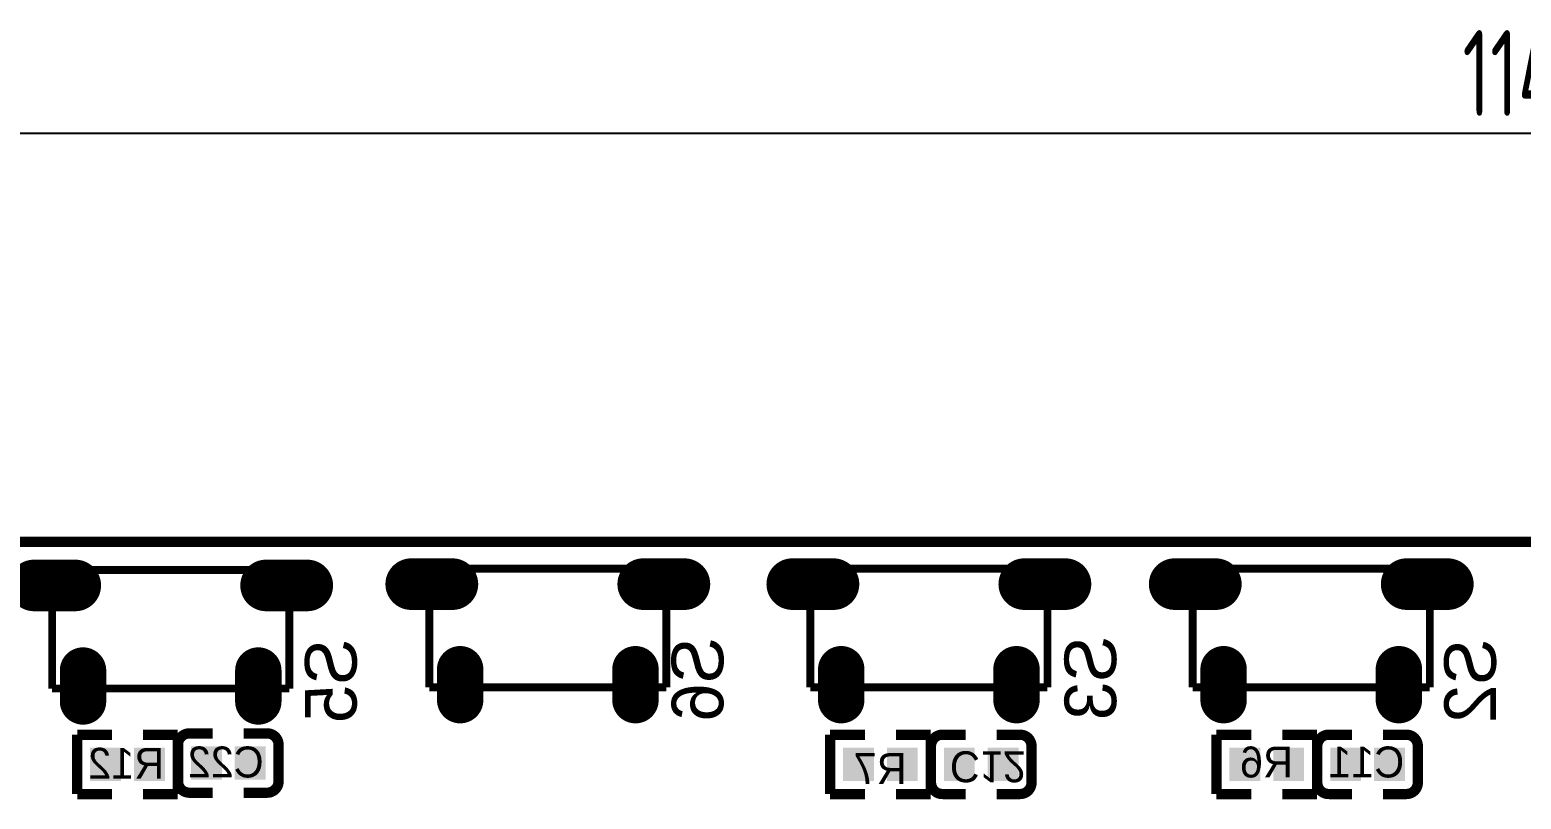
# Model space of a CAD drawing. Extents: x 882 to 2872, y 74 to 1007.
# Drawn here: x 1908.6 to 1995.4, y 923.6 to 968.4 of the extents above; entities that cross this region are included whole.
import ezdxf

# ---------------------------------------------------------------- set-up
doc = ezdxf.new("R2010")
doc.units = 0
doc.header["$MEASUREMENT"] = 0
doc.layers.get('DEFPOINTS').update_dxf_attribs({"linetype": 'CONTINUOUS'})
for name, color, linetype, lineweight in [('BOTTOMOVERLAY', 54, 'CONTINUOUS', 40), ('KeepOutLayer', 6, 'CONTINUOUS', 158), ('тонкая', 7, 'CONTINUOUS', 20)]:
    doc.layers.add(name, color=color, linetype=linetype, lineweight=lineweight)
doc.layers.add('BOTTOMPASTE', color=16, linetype='CONTINUOUS')
doc.styles.add('ЕСКД', font='eskd15.shx', dxfattribs={"width": 0.8})
doc.dimstyles.new('ЕСКД', dxfattribs={"dimtxt": 3.5, "dimasz": 3, "dimexe": 2, "dimexo": 0, "dimgap": 1, "dimtad": 1, "dimtoh": 1, "dimtxsty": 'ЕСКД', "dimcen": 0, "dimazin": 2, "dimtfac": 1, "dimtmove": 0, "dimatfit": 3, "dimfxl": 1, "dimarcsym": 0})

# ---------------------------------------------------------------- blocks, each defined once
blk = doc.blocks.new('*D145')
at = {"layer": 'DEFPOINTS', "color": 0, "transparency": 16777216}
for p in [(2172.695, 962.339), (2172.695, 934.971), (1830.557, 934.607)]:
    blk.add_point(p, dxfattribs=at)
at = {"layer": 'тонкая', "color": 0, "lineweight": -2, "transparency": 16777216}
for p, q in [((1830.557, 934.607), (1830.557, 964.339)), ((2172.695, 934.971), (2172.695, 964.339)), ((1833.557, 962.339), (2169.695, 962.339))]:
    blk.add_line(p, q, dxfattribs=at)
at = {"layer": 'тонкая', "color": 0, "transparency": 16777216}
for points in [[(1833.557, 962.839), (1833.557, 961.839), (1830.557, 962.339)], [(2169.695, 962.839), (2169.695, 961.839), (2172.695, 962.339)]]:
    blk.add_solid(points, dxfattribs=at)
at = {"layer": 'тонкая', "color": 0, "lineweight": 9, "transparency": 16777216, "insert": (1995.905, 965.839), "char_height": 3.5, "width": 6.13333, "attachment_point": 5, "style": 'ЕСКД'}
blk.add_mtext('{\\H1.42857x;114*}', dxfattribs=at)

msp = doc.modelspace()

# ---------------------------------------------------------------- linework, layer by layer
at = {"layer": 'BOTTOMOVERLAY'}
for points, const_width in [([(1909.91588, 936.92569), (1923.7159, 936.92572)], 0.4572), ([(1909.9159, 930.02569), (1909.91588, 936.92569)], 0.4572), ([(1923.71588, 930.02569), (1923.7159, 936.92572)], 0.4572), ([(1931.86208, 937.00069), (1945.6621, 937.00072)], 0.4572), ([(1931.8621, 930.10069), (1931.86208, 937.00069)], 0.4572), ([(1945.66208, 930.1007), (1945.6621, 937.00072)], 0.4572), ([(1954.03568, 937.00189), (1967.8357, 937.00192)], 0.4572), ([(1954.0357, 930.10189), (1954.03568, 937.00189)], 0.4572), ([(1967.83568, 930.10189), (1967.8357, 937.00192)], 0.4572), ([(1976.28608, 937.00189), (1990.0861, 937.00192)], 0.4572), ([(1976.2861, 930.10189), (1976.28608, 937.00189)], 0.4572), ([(1990.08608, 930.10189), (1990.0861, 937.00192)], 0.4572), ([(1931.8621, 930.10069), (1945.66208, 930.1007)], 0.4572), ([(1954.0357, 930.10189), (1967.83568, 930.10189)], 0.4572), ([(1976.2861, 930.10189), (1990.08608, 930.10189)], 0.4572), ([(1909.9159, 930.02569), (1923.71588, 930.02569)], 0.4572), ([(1919.26869, 927.41629), (1917.91869, 927.41629)], 0.6), ([(1922.41869, 927.41629), (1921.06868, 927.41629)], 0.6), ([(1911.37629, 923.89008), (1911.37629, 927.34009)], 0.6), ([(1913.40129, 927.34009), (1911.37629, 927.34009)], 0.6), ([(1917.22628, 927.34009), (1915.20128, 927.34009)], 0.6), ([(1917.22628, 923.89008), (1917.22628, 927.34009)], 0.6), ([(1917.24369, 924.62629), (1917.24369, 926.75628)], 0.6), ([(1923.09368, 924.62631), (1923.09368, 926.7563)], 0.6), ([(1955.19129, 923.89008), (1955.19129, 927.34009)], 0.6), ([(1957.21629, 927.34009), (1955.19129, 927.34009)], 0.6), ([(1961.04128, 927.34009), (1959.01628, 927.34009)], 0.6), ([(1961.04128, 923.89008), (1961.04128, 927.34009)], 0.6), ([(1961.05869, 924.55009), (1961.05869, 926.68009)], 0.6), ([(1963.08369, 927.34009), (1961.73369, 927.34009)], 0.6), ([(1966.23369, 927.34009), (1964.88368, 927.34009)], 0.6), ([(1966.90868, 924.5501), (1966.90868, 926.6801)], 0.6), ([(1977.67029, 923.89008), (1977.67029, 927.34009)], 0.6), ([(1979.69529, 927.34009), (1977.67029, 927.34009)], 0.6), ([(1983.52028, 927.34009), (1981.49528, 927.34009)], 0.6), ([(1983.52028, 923.89008), (1983.52028, 927.34009)], 0.6), ([(1983.53769, 924.55009), (1983.53769, 926.68008)], 0.6), ([(1985.56269, 927.34009), (1984.21269, 927.34009)], 0.6), ([(1988.71269, 927.34009), (1987.36268, 927.34009)], 0.6), ([(1989.38768, 924.55011), (1989.38768, 926.6801)], 0.6), ([(1919.26869, 923.96629), (1917.91868, 923.96629)], 0.6), ([(1922.41868, 923.9663), (1921.06868, 923.9663)], 0.6), ([(1913.40129, 923.89008), (1911.37629, 923.89008)], 0.6), ([(1917.22628, 923.89008), (1915.20128, 923.89008)], 0.6), ([(1957.21629, 923.89008), (1955.19129, 923.89008)], 0.6), ([(1961.04128, 923.89008), (1959.01628, 923.89008)], 0.6), ([(1963.08369, 923.89009), (1961.73368, 923.89009)], 0.6), ([(1966.23368, 923.8901), (1964.88368, 923.8901)], 0.6), ([(1979.69529, 923.89008), (1977.67029, 923.89008)], 0.6), ([(1983.52028, 923.89008), (1981.49528, 923.89008)], 0.6), ([(1985.56269, 923.89009), (1984.21268, 923.89009)], 0.6), ([(1988.71268, 923.8901), (1987.36268, 923.8901)], 0.6)]:
    msp.add_lwpolyline(points, dxfattribs=dict(at, const_width=const_width))
at = {"layer": 'BOTTOMOVERLAY', "const_width": 0.6}
for points in [[(1917.24369, 926.75629, -0.414214), (1917.90369, 927.41629)], [(1922.43369, 927.41629, -0.414214), (1923.09369, 926.7563)], [(1961.05868, 926.68009, -0.414214), (1961.71868, 927.34009)], [(1966.24868, 927.34009, -0.414214), (1966.90868, 926.6801)], [(1983.53768, 926.68008, -0.414214), (1984.19768, 927.34008)], [(1988.72768, 927.3401, -0.414214), (1989.38768, 926.6801)], [(1917.90369, 923.96628, -0.414214), (1917.24369, 924.62628)], [(1923.09369, 924.62631, -0.414214), (1922.43369, 923.96631)], [(1961.71868, 923.89009, -0.414214), (1961.05868, 924.55009)], [(1966.90868, 924.5501, -0.414214), (1966.24868, 923.8901)], [(1984.19768, 923.89009, -0.414214), (1983.53768, 924.55009)], [(1989.38768, 924.5501, -0.414214), (1988.72768, 923.8901)]]:
    msp.add_lwpolyline(points, format="xyb", dxfattribs=at)
at = {"layer": 'BOTTOMOVERLAY', "const_width": 0.3}
for points in [[(1917.90369, 927.26629, 1), (1917.90369, 927.56628, 1)], [(1922.43369, 927.26629, 1), (1922.43369, 927.56629, 1)], [(1917.24369, 926.60629, 1), (1917.24369, 926.90629, 1)], [(1923.09369, 926.6063, 1), (1923.09369, 926.90629, 1)], [(1961.05868, 926.53009, 1), (1961.05868, 926.83009, 1)], [(1961.71868, 927.19009, 1), (1961.71868, 927.49008, 1)], [(1966.24868, 927.19009, 1), (1966.24868, 927.49009, 1)], [(1966.90868, 926.5301, 1), (1966.90868, 926.83009, 1)], [(1983.53768, 926.53008, 1), (1983.53768, 926.83008, 1)], [(1984.19768, 927.19008, 1), (1984.19768, 927.49008, 1)], [(1988.72768, 927.1901, 1), (1988.72768, 927.4901, 1)], [(1989.38768, 926.5301, 1), (1989.38768, 926.8301, 1)], [(1917.24369, 924.47628, 1), (1917.24369, 924.77628, 1)], [(1917.90369, 923.81628, 1), (1917.90369, 924.11628, 1)], [(1922.43369, 923.81631, 1), (1922.43369, 924.11631, 1)], [(1923.09369, 924.47631, 1), (1923.09369, 924.7763, 1)], [(1961.05868, 924.40009, 1), (1961.05868, 924.70009, 1)], [(1966.90868, 924.4001, 1), (1966.90868, 924.7001, 1)], [(1983.53768, 924.40009, 1), (1983.53768, 924.70009, 1)], [(1989.38768, 924.4001, 1), (1989.38768, 924.7001, 1)], [(1961.71868, 923.74009, 1), (1961.71868, 924.04009, 1)], [(1966.24868, 923.7401, 1), (1966.24868, 924.0401, 1)], [(1984.19768, 923.74009, 1), (1984.19768, 924.04009, 1)], [(1988.72768, 923.7401, 1), (1988.72768, 924.0401, 1)]]:
    msp.add_lwpolyline(points, format="xyb", close=True, dxfattribs=at)
at = {"layer": 'BOTTOMPASTE'}
for points, const_width in [([(1911.26586, 936.02567), (1908.86586, 936.02567)], 3), ([(1924.76592, 936.02566), (1922.36593, 936.02566)], 3), ([(1933.21206, 936.10068), (1930.81206, 936.10068)], 3), ([(1946.71212, 936.10066), (1944.31213, 936.10066)], 3), ([(1955.38566, 936.10187), (1952.98566, 936.10187)], 3), ([(1968.88572, 936.10186), (1966.48573, 936.10186)], 3), ([(1977.63606, 936.10187), (1975.23606, 936.10187)], 3), ([(1991.13612, 936.10186), (1988.73613, 936.10186)], 3), ([(1911.71591, 929.27569), (1911.71591, 931.07568)], 2.7), ([(1921.91588, 929.27567), (1921.91588, 931.07566)], 2.7), ([(1933.66211, 929.35069), (1933.66211, 931.15069)], 2.7), ([(1943.86208, 929.35067), (1943.86208, 931.15067)], 2.7), ([(1955.83571, 929.35189), (1955.83571, 931.15188)], 2.7), ([(1966.03568, 929.35187), (1966.03568, 931.15186)], 2.7), ([(1978.08611, 929.35189), (1978.08611, 931.15188)], 2.7), ([(1988.28608, 929.35187), (1988.28608, 931.15186)], 2.7)]:
    msp.add_lwpolyline(points, dxfattribs=dict(at, const_width=const_width))
for points, const_width in [([(1908.86586, 935.27567, 1), (1908.86586, 936.77567, 1)], 1.5), ([(1911.26586, 935.27567, 1), (1911.26586, 936.77567, 1)], 1.5), ([(1922.36593, 935.27566, 1), (1922.36593, 936.77566, 1)], 1.5), ([(1924.76592, 935.27566, 1), (1924.76592, 936.77566, 1)], 1.5), ([(1930.81206, 935.35068, 1), (1930.81206, 936.85067, 1)], 1.5), ([(1933.21206, 935.35068, 1), (1933.21206, 936.85067, 1)], 1.5), ([(1944.31213, 935.35066, 1), (1944.31213, 936.85066, 1)], 1.5), ([(1946.71212, 935.35066, 1), (1946.71212, 936.85066, 1)], 1.5), ([(1952.98566, 935.35187, 1), (1952.98566, 936.85187, 1)], 1.5), ([(1955.38566, 935.35187, 1), (1955.38566, 936.85187, 1)], 1.5), ([(1966.48573, 935.35186, 1), (1966.48573, 936.85186, 1)], 1.5), ([(1968.88572, 935.35186, 1), (1968.88572, 936.85186, 1)], 1.5), ([(1975.23606, 935.35187, 1), (1975.23606, 936.85187, 1)], 1.5), ([(1977.63606, 935.35187, 1), (1977.63606, 936.85187, 1)], 1.5), ([(1988.73613, 935.35186, 1), (1988.73613, 936.85186, 1)], 1.5), ([(1991.13612, 935.35186, 1), (1991.13612, 936.85186, 1)], 1.5), ([(1911.71591, 930.40068, 1), (1911.71591, 931.75069, 1)], 1.35), ([(1921.91588, 930.40066, 1), (1921.91588, 931.75066, 1)], 1.35), ([(1933.66211, 930.47568, 1), (1933.66211, 931.82569, 1)], 1.35), ([(1943.86208, 930.47566, 1), (1943.86208, 931.82567, 1)], 1.35), ([(1955.83571, 930.47688, 1), (1955.83571, 931.82689, 1)], 1.35), ([(1966.03568, 930.47686, 1), (1966.03568, 931.82686, 1)], 1.35), ([(1978.08611, 930.47688, 1), (1978.08611, 931.82689, 1)], 1.35), ([(1988.28608, 930.47686, 1), (1988.28608, 931.82686, 1)], 1.35), ([(1911.71591, 928.60068, 1), (1911.71591, 929.95069, 1)], 1.35), ([(1921.91588, 928.60066, 1), (1921.91588, 929.95067, 1)], 1.35), ([(1933.66211, 928.67569, 1), (1933.66211, 930.02569, 1)], 1.35), ([(1943.86208, 928.67567, 1), (1943.86208, 930.02567, 1)], 1.35), ([(1955.83571, 928.67688, 1), (1955.83571, 930.02689, 1)], 1.35), ([(1966.03568, 928.67686, 1), (1966.03568, 930.02687, 1)], 1.35), ([(1978.08611, 928.67688, 1), (1978.08611, 930.02689, 1)], 1.35), ([(1988.28608, 928.67686, 1), (1988.28608, 930.02687, 1)], 1.35)]:
    msp.add_lwpolyline(points, format="xyb", close=True, dxfattribs=dict(at, const_width=const_width))
for points in [[(1913.92627, 926.5901), (1912.12628, 926.5901), (1913.92627, 924.64009), (1912.12628, 924.64009)], [(1916.47628, 926.5901), (1914.67628, 926.5901), (1916.47628, 924.64009), (1914.67628, 924.64009)], [(1919.79368, 926.6663), (1917.99368, 926.6663), (1919.79368, 924.7163), (1917.99368, 924.7163)], [(1922.34368, 926.6663), (1920.54369, 926.6663), (1922.34368, 924.7163), (1920.54369, 924.7163)], [(1957.74127, 926.5901), (1955.94128, 926.5901), (1957.74127, 924.64009), (1955.94128, 924.64009)], [(1960.29128, 926.5901), (1958.49128, 926.5901), (1960.29128, 924.64009), (1958.49128, 924.64009)], [(1961.80868, 924.64008), (1963.60868, 924.64008), (1961.80868, 926.59009), (1963.60868, 926.59009)], [(1964.35869, 924.64008), (1966.15868, 924.64008), (1964.35869, 926.59009), (1966.15868, 926.59009)], [(1980.22027, 926.5901), (1978.42028, 926.5901), (1980.22027, 924.64009), (1978.42028, 924.64009)], [(1982.77028, 926.5901), (1980.97029, 926.5901), (1982.77028, 924.64009), (1980.97029, 924.64009)], [(1984.28768, 924.64008), (1986.08768, 924.64008), (1984.28768, 926.59009), (1986.08768, 926.59009)], [(1986.83769, 924.64008), (1988.63768, 924.64008), (1986.83769, 926.59009), (1988.63768, 926.59009)]]:
    msp.add_solid(points, dxfattribs=at)
at = {"layer": 'KeepOutLayer', "const_width": 0.6}
msp.add_lwpolyline([(2020.36944, 938.56281), (1905.91928, 938.56281)], dxfattribs=at)

# ---------------------------------------------------------------- texts
at = {"layer": 'BOTTOMOVERLAY', "text_generation_flag": 2}
for s, height, rotation, p in [('S3', 3.000003, 90, (1971.83228, 933.09527)), ('S5', 3.000003, 90, (1927.63628, 932.93029)), ('S6', 3.000003, 90, (1948.97289, 933.01787)), ('S2', 3.000003, 90, (1993.93028, 932.93029)), ('C12', 1.799997, 180, (1962.15488, 926.37709))]:
    msp.add_text(s, height=height, rotation=rotation, dxfattribs=at).set_placement(p)
for s, p in [('R12', (1916.43488, 924.77689)), ('C22', (1922.22608, 924.85309)), ('R7', (1959.64028, 924.47209)), ('R6', (1982.11928, 924.85309)), ('C11', (1988.59628, 924.85309))]:
    msp.add_text(s, height=1.799997, dxfattribs=at).set_placement(p)

# ---------------------------------------------------------------- dimensions: what is measured, and where the dimension line sits
at = {"layer": 'тонкая', "lineweight": 9}
dim = msp.add_linear_dim(base=(2172.69548, 962.33857), p1=(1830.55748, 934.60669), p2=(2172.69548, 934.97145), text='{\\H1.42857x;114*}', dimstyle='ЕСКД', dxfattribs=at)
dim.commit()
dim.dimension.update_dxf_attribs({"geometry": '*D145', "text_midpoint": (1995.90484, 962.33857), "dimtype": 160})

doc.saveas('drawing.dxf')
